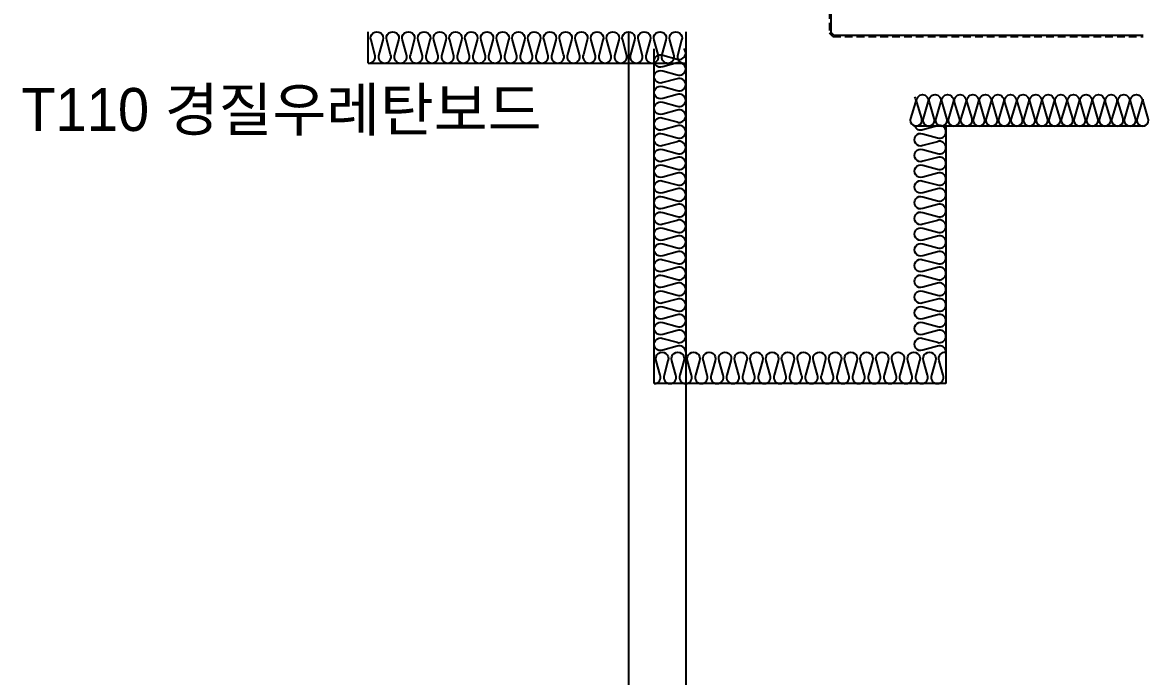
# Model space of a CAD drawing. Header units: millimetres. Extents: x -1320 to 172218, y -4077 to 50350.
# Drawn here: x 168281 to 172218, y 37717 to 40002 of the extents above; entities that cross this region are included whole.
import ezdxf
from ezdxf.enums import TextEntityAlignment as Align

# ---------------------------------------------------------------- set-up
doc = ezdxf.new("R2010")
doc.units = ezdxf.units.MM
doc.header["$LTSCALE"] = 60
doc.linetypes.add('HID', pattern=[2.3, 1.5, -0.8])
for name, color, linetype in [('A-FIN-8', 8, 'Continuous'), ('A-WALL-D', 7, 'Continuous'), ('A-WP', 1, 'HID'), ('ISL', 251, 'Continuous')]:
    doc.layers.add(name, color=color, linetype=linetype)
doc.layers.add('NOPLOT-단열', color=21, linetype='Continuous', plot=False)
doc.styles.add('Gtx', font='')
doc.styles.get('Gtx').set_extended_font_data('Dotum')

msp = doc.modelspace()

# ---------------------------------------------------------------- linework, layer by layer
at = {"layer": 'A-FIN-8'}
for p, q in [((171108, 40248.4), (171108, 39968.2)), ((171118.2, 39958), (171108, 39968.2)), ((171118.2, 39958), (172200, 39958))]:
    msp.add_line(p, q, dxfattribs=at)
at = {"layer": 'A-WALL-D'}
for p, q in [((170400, 39970), (170400, 34650)), ((170600, 39970), (170600, 34650))]:
    msp.add_line(p, q, dxfattribs=at)
at = {"layer": 'A-WP', "ltscale": 0.3}
for p, q in [((171103, 40249.4), (171103, 39965.1)), ((171115.1, 39953), (171103, 39965.1)), ((171115.1, 39953), (172200, 39953))]:
    msp.add_line(p, q, dxfattribs=at)
at = {"layer": 'ISL'}
for p, q in [((169490, 39860), (169490, 39970)), ((170490, 38740), (170490, 39910)), ((169490, 39860), (170600, 39860)), ((171510, 39640), (171510, 38740)), ((171510, 38740), (170490, 38740))]:
    msp.add_line(p, q, dxfattribs=at)
msp.add_lwpolyline([(169492.7, 39860, 0.524856), (169513.3, 39889.8), (169499.7, 39940.2, -1.449198), (169540.8, 39940.2), (169527.2, 39889.8, 0.524856), (169547.7, 39860, 0.524856), (169568.3, 39889.8), (169554.7, 39940.2, -1.449198), (169595.8, 39940.2), (169582.2, 39889.8, 0.524856), (169602.7, 39860, 0.524856), (169623.3, 39889.8), (169609.7, 39940.2, -1.449198), (169650.8, 39940.2), (169637.2, 39889.8, 0.524856), (169657.7, 39860, 0.524856), (169678.3, 39889.8), (169664.7, 39940.2, -1.449198), (169705.8, 39940.2), (169692.2, 39889.8, 0.524856), (169712.7, 39860, 0.524856), (169733.3, 39889.8), (169719.7, 39940.2, -1.449198), (169760.8, 39940.2), (169747.2, 39889.8, 0.524856), (169767.7, 39860, 0.524856), (169788.3, 39889.8), (169774.7, 39940.2, -1.449198), (169815.8, 39940.2), (169802.2, 39889.8, 0.524856), (169822.7, 39860, 0.524856), (169843.3, 39889.8), (169829.7, 39940.2, -1.449198), (169870.8, 39940.2), (169857.2, 39889.8, 0.524856), (169877.7, 39860, 0.524856), (169898.3, 39889.8), (169884.7, 39940.2, -1.449198), (169925.8, 39940.2), (169912.2, 39889.8, 0.524856), (169932.7, 39860, 0.524856), (169953.3, 39889.8), (169939.7, 39940.2, -1.449198), (169980.8, 39940.2), (169967.2, 39889.8, 0.524856), (169987.7, 39860, 0.524856), (170008.3, 39889.8), (169994.7, 39940.2, -1.449198), (170035.8, 39940.2), (170022.2, 39889.8, 0.524856), (170042.7, 39860, 0.524856), (170063.3, 39889.8), (170049.7, 39940.2, -1.449198), (170090.8, 39940.2), (170077.2, 39889.8, 0.524856), (170097.7, 39860, 0.524856), (170118.3, 39889.8), (170104.7, 39940.2, -1.449198), (170145.8, 39940.2), (170132.2, 39889.8, 0.524856), (170152.7, 39860, 0.524856), (170173.3, 39889.8), (170159.7, 39940.2, -1.449198), (170200.8, 39940.2), (170187.2, 39889.8, 0.524856), (170207.7, 39860, 0.524856), (170228.3, 39889.8), (170214.7, 39940.2, -1.449198), (170255.8, 39940.2), (170242.2, 39889.8, 0.524856), (170262.7, 39860, 0.524856), (170283.3, 39889.8), (170269.7, 39940.2, -1.449198), (170310.8, 39940.2), (170297.2, 39889.8, 0.524856), (170317.7, 39860, 0.524856), (170338.3, 39889.8), (170324.7, 39940.2, -1.449198), (170365.8, 39940.2), (170352.2, 39889.8, 0.524856), (170372.7, 39860, 0.524856), (170393.3, 39889.8), (170379.7, 39940.2, -1.449198), (170420.8, 39940.2), (170407.2, 39889.8, 0.524856), (170427.7, 39860, 0.524856), (170448.3, 39889.8), (170434.7, 39940.2, -1.449198), (170475.8, 39940.2), (170462.2, 39889.8, 0.524856), (170482.7, 39860, 0.524856), (170503.3, 39889.8), (170489.7, 39940.2, -1.449198), (170530.8, 39940.2), (170517.2, 39889.8, 0.524856), (170537.7, 39860, 0.524856), (170558.3, 39889.8), (170544.7, 39940.2, -1.449198), (170585.8, 39940.2), (170572.2, 39889.8, 0.524856), (170592.7, 39860, 0.084461), (170600, 39861.2, 0.084461)], format="xyb", dxfattribs=at)
at = {"layer": 'ISL', "elevation": 0}
for points in [[(170600, 38850, 0.524856), (170570.2, 38870.6), (170519.8, 38856.9, -1.449198), (170519.8, 38898.1), (170570.2, 38884.4, 0.524856), (170600, 38905, 0.524856), (170570.2, 38925.6), (170519.8, 38911.9, -1.449198), (170519.8, 38953.1), (170570.2, 38939.4, 0.524856), (170600, 38960, 0.524856), (170570.2, 38980.6), (170519.8, 38966.9, -1.449198), (170519.8, 39008.1), (170570.2, 38994.4, 0.524856), (170600, 39015, 0.524856), (170570.2, 39035.6), (170519.8, 39021.9, -1.449198), (170519.8, 39063.1), (170570.2, 39049.4, 0.524856), (170600, 39070, 0.524856), (170570.2, 39090.6), (170519.8, 39076.9, -1.449198), (170519.8, 39118.1), (170570.2, 39104.4, 0.524856), (170600, 39125, 0.524856), (170570.2, 39145.6), (170519.8, 39131.9, -1.449198), (170519.8, 39173.1), (170570.2, 39159.4, 0.524856), (170600, 39180, 0.524856), (170570.2, 39200.6), (170519.8, 39186.9, -1.449198), (170519.8, 39228.1), (170570.2, 39214.4, 0.524856), (170600, 39235, 0.524856), (170570.2, 39255.6), (170519.8, 39241.9, -1.449198), (170519.8, 39283.1), (170570.2, 39269.4, 0.524856), (170600, 39290, 0.524856), (170570.2, 39310.6), (170519.8, 39296.9, -1.449198), (170519.8, 39338.1), (170570.2, 39324.4, 0.524856), (170600, 39345, 0.524856), (170570.2, 39365.6), (170519.8, 39351.9, -1.449198), (170519.8, 39393.1), (170570.2, 39379.4, 0.524856), (170600, 39400, 0.524856), (170570.2, 39420.6), (170519.8, 39406.9, -1.449198), (170519.8, 39448.1), (170570.2, 39434.4, 0.524856), (170600, 39455, 0.524856), (170570.2, 39475.6), (170519.8, 39461.9, -1.449198), (170519.8, 39503.1), (170570.2, 39489.4, 0.524856), (170600, 39510, 0.524856), (170570.2, 39530.6), (170519.8, 39516.9, -1.449198), (170519.8, 39558.1), (170570.2, 39544.4, 0.524856), (170600, 39565, 0.524856), (170570.2, 39585.6), (170519.8, 39571.9, -1.449198), (170519.8, 39613.1), (170570.2, 39599.4, 0.524856), (170600, 39620, 0.524856), (170570.2, 39640.6), (170519.8, 39626.9, -1.449198), (170519.8, 39668.1), (170570.2, 39654.4, 0.524856), (170600, 39675, 0.524856), (170570.2, 39695.6), (170519.8, 39681.9, -1.449198), (170519.8, 39723.1), (170570.2, 39709.4, 0.524856), (170600, 39730, 0.524856), (170570.2, 39750.6), (170519.8, 39736.9, -1.449198), (170519.8, 39778.1), (170570.2, 39764.4, 0.524856), (170600, 39785, 0.524856), (170570.2, 39805.6), (170519.8, 39791.9, -1.449198), (170519.8, 39833.1), (170570.2, 39819.4, 0.524856), (170600, 39840, 0.524856), (170570.2, 39860.6), (170519.8, 39846.9, -1.449198), (170519.8, 39888.1), (170570.2, 39874.4, 0.524856), (170600, 39895, 0.189744), (170594.1, 39910, 0.189744)], [(171400, 39742.3, -0.251224), (171403.4, 39723.3), (171386.6, 39666.7, 1.372593), (171425.4, 39666.7), (171408.6, 39723.3, -0.509267), (171428, 39750, -0.509267), (171447.4, 39723.3), (171430.6, 39666.7, 1.372593), (171469.4, 39666.7), (171452.6, 39723.3, -0.509267), (171472, 39750, -0.509267), (171491.4, 39723.3), (171474.6, 39666.7, 1.372593), (171513.4, 39666.7), (171496.6, 39723.3, -0.509267), (171516, 39750, -0.509267), (171535.4, 39723.3), (171518.6, 39666.7, 1.372593), (171557.4, 39666.7), (171540.6, 39723.3, -0.509267), (171560, 39750, -0.509267), (171579.4, 39723.3), (171562.6, 39666.7, 1.372593), (171601.4, 39666.7), (171584.6, 39723.3, -0.509267), (171604, 39750, -0.509267), (171623.4, 39723.3), (171606.6, 39666.7, 1.372593), (171645.4, 39666.7), (171628.6, 39723.3, -0.509267), (171648, 39750, -0.509267), (171667.4, 39723.3), (171650.6, 39666.7, 1.372593), (171689.4, 39666.7), (171672.6, 39723.3, -0.509267), (171692, 39750, -0.509267), (171711.4, 39723.3), (171694.6, 39666.7, 1.372593), (171733.4, 39666.7), (171716.6, 39723.3, -0.509267), (171736, 39750, -0.509267), (171755.4, 39723.3), (171738.6, 39666.7, 1.372593), (171777.4, 39666.7), (171760.6, 39723.3, -0.509267), (171780, 39750, -0.509267), (171799.4, 39723.3), (171782.6, 39666.7, 1.372593), (171821.4, 39666.7), (171804.6, 39723.3, -0.509267), (171824, 39750, -0.509267), (171843.4, 39723.3), (171826.6, 39666.7, 1.372593), (171865.4, 39666.7), (171848.6, 39723.3, -0.509267), (171868, 39750, -0.509267), (171887.4, 39723.3), (171870.6, 39666.7, 1.372593), (171909.4, 39666.7), (171892.6, 39723.3, -0.509267), (171912, 39750, -0.509267), (171931.4, 39723.3), (171914.6, 39666.7, 1.372593), (171953.4, 39666.7), (171936.6, 39723.3, -0.509267), (171956, 39750, -0.509267), (171975.4, 39723.3), (171958.6, 39666.7, 1.372593), (171997.4, 39666.7), (171980.6, 39723.3, -0.509267), (172000, 39750, -0.509267), (172019.4, 39723.3), (172002.6, 39666.7, 1.372593), (172041.4, 39666.7), (172024.6, 39723.3, -0.509267), (172044, 39750, -0.509267), (172063.4, 39723.3), (172046.6, 39666.7, 1.372593), (172085.4, 39666.7), (172068.6, 39723.3, -0.509267), (172088, 39750, -0.509267), (172107.4, 39723.3), (172090.6, 39666.7, 1.372593), (172129.4, 39666.7), (172112.6, 39723.3, -0.509267), (172132, 39750, -0.509267), (172151.4, 39723.3), (172134.6, 39666.7, 1.372593), (172173.4, 39666.7), (172156.6, 39723.3, -0.509267), (172176, 39750, -0.509267), (172195.4, 39723.3), (172178.6, 39666.7, 1.372593), (172217.4, 39666.7), (172200.6, 39723.3, -0.127855), (172200, 39733.6)], [(171510, 38850, 0.524856), (171480.2, 38870.6), (171429.8, 38856.9, -1.449198), (171429.8, 38898.1), (171480.2, 38884.4, 0.524856), (171510, 38905, 0.524856), (171480.2, 38925.6), (171429.8, 38911.9, -1.449198), (171429.8, 38953.1), (171480.2, 38939.4, 0.524856), (171510, 38960, 0.524856), (171480.2, 38980.6), (171429.8, 38966.9, -1.449198), (171429.8, 39008.1), (171480.2, 38994.4, 0.524856), (171510, 39015, 0.524856), (171480.2, 39035.6), (171429.8, 39021.9, -1.449198), (171429.8, 39063.1), (171480.2, 39049.4, 0.524856), (171510, 39070, 0.524856), (171480.2, 39090.6), (171429.8, 39076.9, -1.449198), (171429.8, 39118.1), (171480.2, 39104.4, 0.524856), (171510, 39125, 0.524856), (171480.2, 39145.6), (171429.8, 39131.9, -1.449198), (171429.8, 39173.1), (171480.2, 39159.4, 0.524856), (171510, 39180, 0.524856), (171480.2, 39200.6), (171429.8, 39186.9, -1.449198), (171429.8, 39228.1), (171480.2, 39214.4, 0.524856), (171510, 39235, 0.524856), (171480.2, 39255.6), (171429.8, 39241.9, -1.449198), (171429.8, 39283.1), (171480.2, 39269.4, 0.524856), (171510, 39290, 0.524856), (171480.2, 39310.6), (171429.8, 39296.9, -1.449198), (171429.8, 39338.1), (171480.2, 39324.4, 0.524856), (171510, 39345, 0.524856), (171480.2, 39365.6), (171429.8, 39351.9, -1.449198), (171429.8, 39393.1), (171480.2, 39379.4, 0.524856), (171510, 39400, 0.524856), (171480.2, 39420.6), (171429.8, 39406.9, -1.449198), (171429.8, 39448.1), (171480.2, 39434.4, 0.524856), (171510, 39455, 0.524856), (171480.2, 39475.6), (171429.8, 39461.9, -1.449198), (171429.8, 39503.1), (171480.2, 39489.4, 0.524856), (171510, 39510, 0.524856), (171480.2, 39530.6), (171429.8, 39516.9, -1.449198), (171429.8, 39558.1), (171480.2, 39544.4, 0.524856), (171510, 39565, 0.524856), (171480.2, 39585.6), (171429.8, 39571.9, -1.449198), (171429.8, 39613.1), (171480.2, 39599.4, 0.524856), (171510, 39620, 0.524856), (171480.2, 39640.6), (171429.8, 39626.9, -0.418593), (171401.3, 39640, -0.418593)], [(170490, 38740, 0.524856), (170510.6, 38769.8), (170496.9, 38820.2, -1.449198), (170538.1, 38820.2), (170524.4, 38769.8, 0.524856), (170545, 38740, 0.524856), (170565.6, 38769.8), (170551.9, 38820.2, -1.449198), (170593.1, 38820.2), (170579.4, 38769.8, 0.524856), (170600, 38740, 0.524856), (170620.6, 38769.8), (170606.9, 38820.2, -1.449198), (170648.1, 38820.2), (170634.4, 38769.8, 0.524856), (170655, 38740, 0.524856), (170675.6, 38769.8), (170661.9, 38820.2, -1.449198), (170703.1, 38820.2), (170689.4, 38769.8, 0.524856), (170710, 38740, 0.524856), (170730.6, 38769.8), (170716.9, 38820.2, -1.449198), (170758.1, 38820.2), (170744.4, 38769.8, 0.524856), (170765, 38740, 0.524856), (170785.6, 38769.8), (170771.9, 38820.2, -1.449198), (170813.1, 38820.2), (170799.4, 38769.8, 0.524856), (170820, 38740, 0.524856), (170840.6, 38769.8), (170826.9, 38820.2, -1.449198), (170868.1, 38820.2), (170854.4, 38769.8, 0.524856), (170875, 38740, 0.524856), (170895.6, 38769.8), (170881.9, 38820.2, -1.449198), (170923.1, 38820.2), (170909.4, 38769.8, 0.524856), (170930, 38740, 0.524856), (170950.6, 38769.8), (170936.9, 38820.2, -1.449198), (170978.1, 38820.2), (170964.4, 38769.8, 0.524856), (170985, 38740, 0.524856), (171005.6, 38769.8), (170991.9, 38820.2, -1.449198), (171033.1, 38820.2), (171019.4, 38769.8, 0.524856), (171040, 38740, 0.524856), (171060.6, 38769.8), (171046.9, 38820.2, -1.449198), (171088.1, 38820.2), (171074.4, 38769.8, 0.524856), (171095, 38740, 0.524856), (171115.6, 38769.8), (171101.9, 38820.2, -1.449198), (171143.1, 38820.2), (171129.4, 38769.8, 0.524856), (171150, 38740, 0.524856), (171170.6, 38769.8), (171156.9, 38820.2, -1.449198), (171198.1, 38820.2), (171184.4, 38769.8, 0.524856), (171205, 38740, 0.524856), (171225.6, 38769.8), (171211.9, 38820.2, -1.449198), (171253.1, 38820.2), (171239.4, 38769.8, 0.524856), (171260, 38740, 0.524856), (171280.6, 38769.8), (171266.9, 38820.2, -1.449198), (171308.1, 38820.2), (171294.4, 38769.8, 0.524856), (171315, 38740, 0.524856), (171335.6, 38769.8), (171321.9, 38820.2, -1.449198), (171363.1, 38820.2), (171349.4, 38769.8, 0.524856), (171370, 38740, 0.524856), (171390.6, 38769.8), (171376.9, 38820.2, -1.449198), (171418.1, 38820.2), (171404.4, 38769.8, 0.524856), (171425, 38740, 0.524856), (171445.6, 38769.8), (171431.9, 38820.2, -1.449198), (171473.1, 38820.2), (171459.4, 38769.8, 0.524856), (171480, 38740, 0.524856), (171500.6, 38769.8), (171486.9, 38820.2, -0.561792), (171510, 38849.9, -0.561792)]]:
    msp.add_lwpolyline(points, format="xyb", dxfattribs=at)
msp.add_lwpolyline([(172200, 39640), (171400, 39640)], dxfattribs=at)

# ---------------------------------------------------------------- texts
at = {"layer": 'NOPLOT-단열', "style": 'Gtx'}
msp.add_text('T110 경질우레탄보드 ', height=150, dxfattribs=at).set_placement((168276.5, 39698.1), align=Align.MIDDLE_LEFT)

doc.saveas('drawing.dxf')
